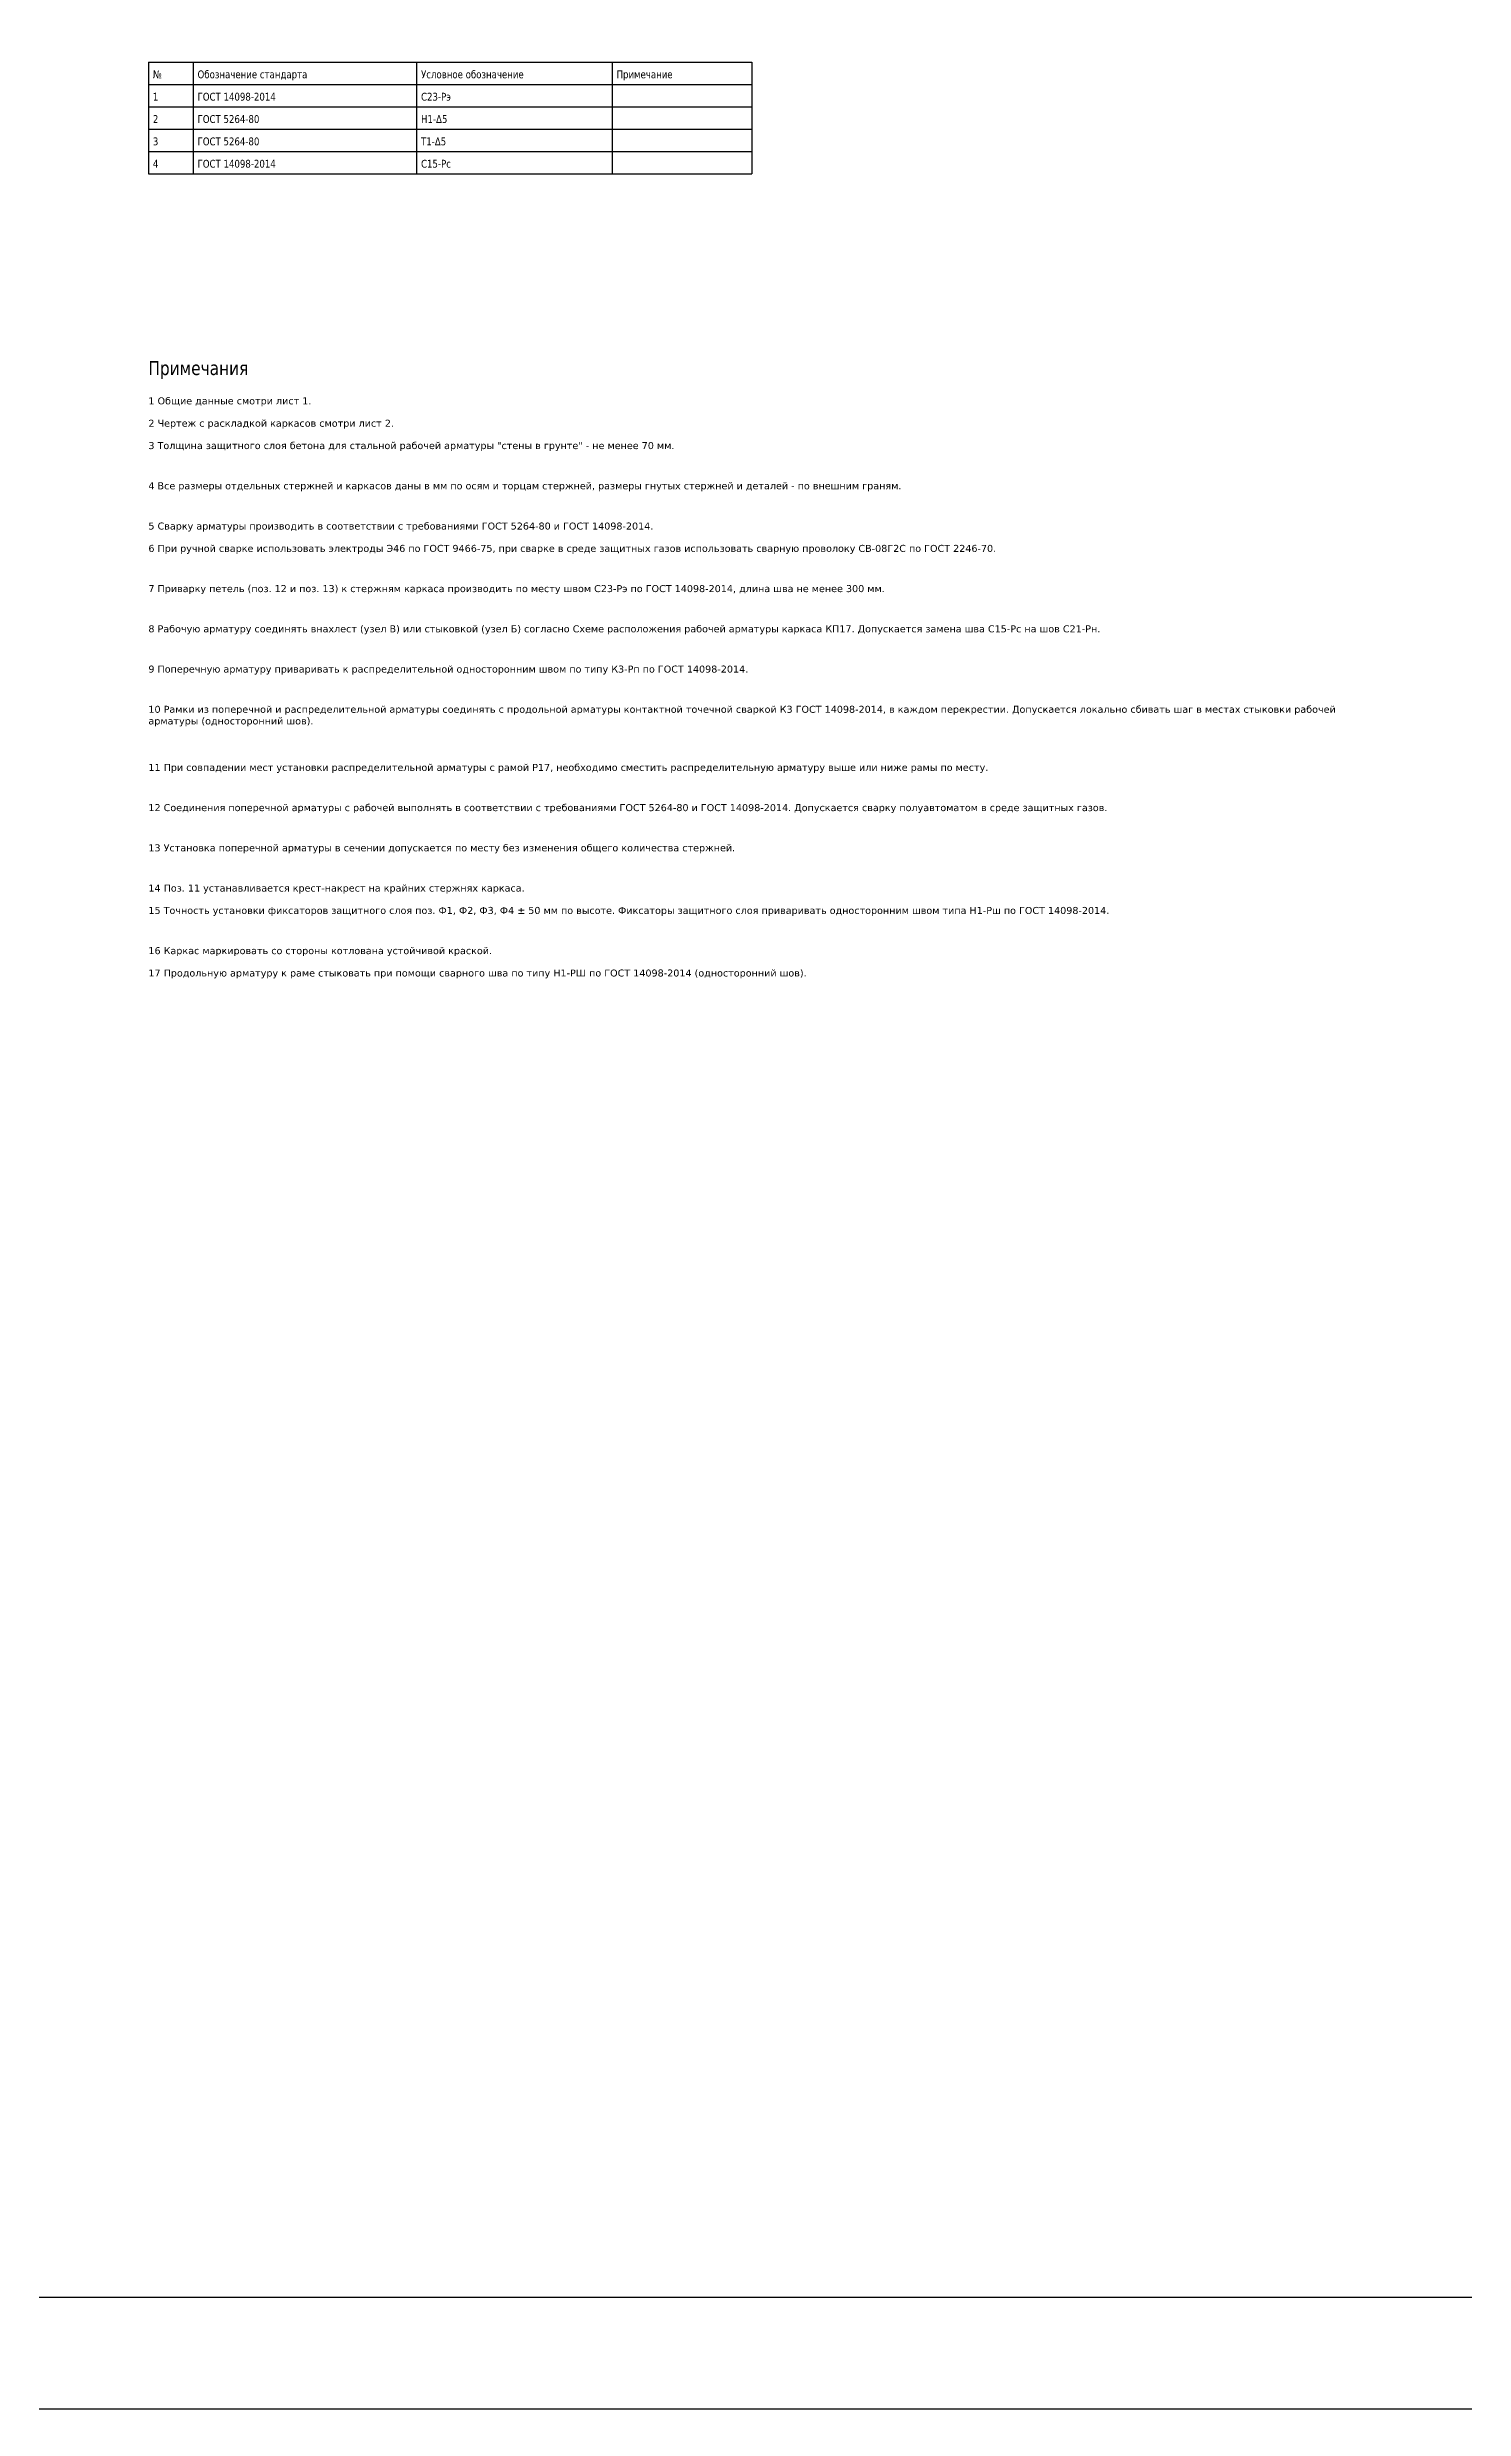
# Model space of a CAD drawing. Header units: millimetres. Extents: x 0 to 1189, y 0 to 841.
# Drawn here: x 681.9 to 935.4, y 0 to 422.7 of the extents above; entities that cross this region are included whole.
import ezdxf

# ---------------------------------------------------------------- set-up
doc = ezdxf.new("R2010")
doc.units = ezdxf.units.MM
for name, color, linetype in [('FRAME', 7, 'Continuous'), ('NOTES', 7, 'Continuous'), ('TABLE', 7, 'Continuous'), ('TEXT', 7, 'Continuous')]:
    doc.layers.add(name, color=color, linetype=linetype)
doc.styles.add('GOST', font='DejaVuSans.ttf')

msp = doc.modelspace()

# ---------------------------------------------------------------- linework, layer by layer
at = {"layer": 'FRAME'}
for points in [[(0, 0), (1189, 0), (1189, 841), (0, 841)], [(20, 20), (1169, 20), (1169, 821), (20, 821)]]:
    msp.add_lwpolyline(points, close=True, dxfattribs=at)
at = {"layer": 'TABLE'}
for p, q in [((700, 420), (808, 420)), ((700, 420), (700, 400)), ((708, 420), (708, 400)), ((748, 420), (748, 400)), ((783, 420), (783, 400)), ((808, 420), (808, 400)), ((700, 416), (808, 416)), ((700, 412), (808, 412)), ((700, 408), (808, 408)), ((700, 404), (808, 404)), ((700, 400), (808, 400))]:
    msp.add_line(p, q, dxfattribs=at)

# ---------------------------------------------------------------- texts
at = {"layer": 'NOTES', "char_height": 1.25, "width": 220, "attachment_point": 1, "style": 'GOST'}
for s, insert in [('1 Общие данные смотри лист 1.', (700, 360)), ('2 Чертеж с раскладкой каркасов смотри лист 2.', (700, 356)), ('3 Толщина защитного слоя бетона для стальной рабочей арматуры "стены в грунте" - не менее 70 мм.', (700, 352)), ('4 Все размеры отдельных стержней и каркасов даны в мм по осям и торцам стержней, размеры гнутых стержней и деталей - по внешним граням.', (700, 344.8)), ('5 Сварку арматуры производить в соответствии с требованиями ГОСТ 5264-80 и ГОСТ 14098-2014.', (700, 337.6)), ('6 При ручной сварке использовать электроды Э46 по ГОСТ 9466-75, при сварке в среде защитных газов использовать сварную проволоку СВ-08Г2С по ГОСТ 2246-70.', (700, 333.6)), ('7 Приварку петель (поз. 12 и поз. 13) к стержням каркаса производить по месту швом С23-Рэ по ГОСТ 14098-2014, длина шва не менее 300 мм.', (700, 326.4)), ('8 Рабочую арматуру соединять внахлест (узел В) или стыковкой (узел Б) согласно Схеме расположения рабочей арматуры каркаса КП17. Допускается замена шва С15-Рс на шов С21-Рн.', (700, 319.2)), ('9 Поперечную арматуру приваривать к распределительной односторонним швом по типу К3-Рп по ГОСТ 14098-2014.', (700, 312)), ('10 Рамки из поперечной и распределительной арматуры соединять с продольной арматуры контактной точечной сваркой К3 ГОСТ 14098-2014, в каждом перекрестии. Допускается локально сбивать шаг в местах стыковки рабочей арматуры (односторонний шов).', (700, 304.8)), ('11 При совпадении мест установки распределительной арматуры с рамой Р17, необходимо сместить распределительную арматуру выше или ниже рамы по месту.', (700, 294.4)), ('12 Соединения поперечной арматуры с рабочей выполнять в соответствии с требованиями ГОСТ 5264-80 и ГОСТ 14098-2014. Допускается сварку полуавтоматом в среде защитных газов.', (700, 287.2)), ('13 Установка поперечной арматуры в сечении допускается по месту без изменения общего количества стержней.', (700, 280)), ('14 Поз. 11 устанавливается крест-накрест на крайних стержнях каркаса.', (700, 272.8)), ('15 Точность установки фиксаторов защитного слоя поз. Ф1, Ф2, Ф3, Ф4 ± 50 мм по высоте. Фиксаторы защитного слоя приваривать односторонним швом типа Н1-Рш по ГОСТ 14098-2014.', (700, 268.8)), ('16 Каркас маркировать со стороны котлована устойчивой краской.', (700, 261.6)), ('17 Продольную арматуру к раме стыковать при помощи сварного шва по типу Н1-РШ по ГОСТ 14098-2014 (односторонний шов).', (700, 257.6))]:
    msp.add_mtext(s, dxfattribs=dict(at, insert=insert))
at = {"layer": 'TEXT', "style": 'GOST', "width": 0.8}
for s, height, p in [('№', 1.4, (700.8, 417.12)), ('Обозначение стандарта', 1.4, (708.8, 417.12)), ('Условное обозначение', 1.4, (748.8, 417.12)), ('Примечание', 1.4, (783.8, 417.12)), ('1', 1.4, (700.8, 413.12)), ('ГОСТ 14098-2014', 1.4, (708.8, 413.12)), ('C23-Рэ', 1.4, (748.8, 413.12)), ('2', 1.4, (700.8, 409.12)), ('ГОСТ 5264-80', 1.4, (708.8, 409.12)), ('Н1-Δ5', 1.4, (748.8, 409.12)), ('3', 1.4, (700.8, 405.12)), ('ГОСТ 5264-80', 1.4, (708.8, 405.12)), ('Т1-Δ5', 1.4, (748.8, 405.12)), ('4', 1.4, (700.8, 401.12)), ('ГОСТ 14098-2014', 1.4, (708.8, 401.12)), ('С15-Рс', 1.4, (748.8, 401.12)), ('Примечания', 2.5, (700, 364))]:
    msp.add_text(s, height=height, dxfattribs=at).set_placement(p)

doc.saveas('drawing.dxf')
